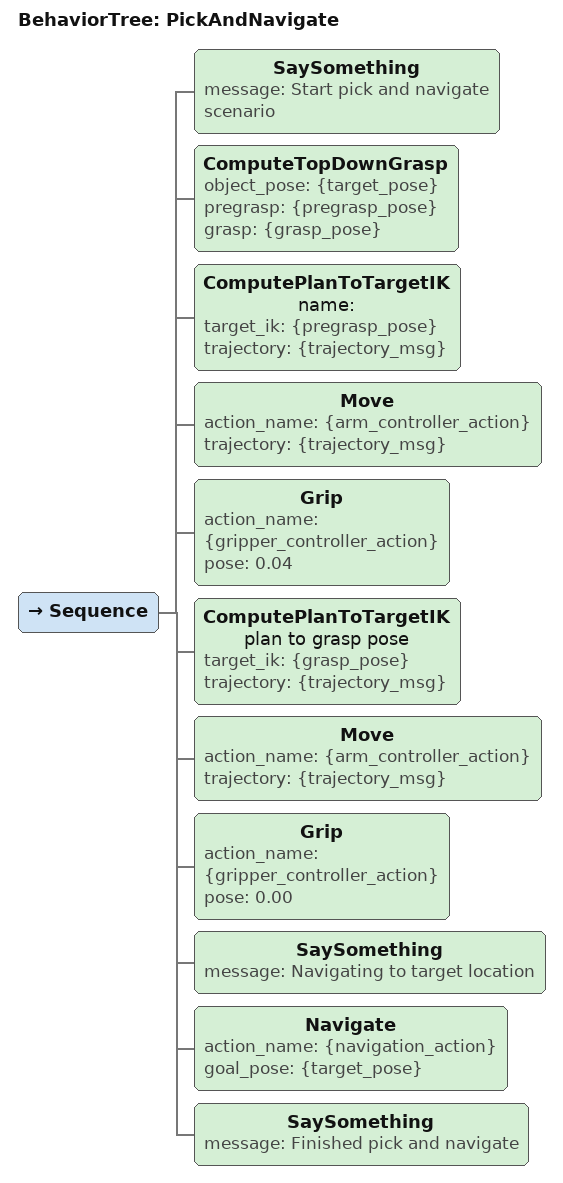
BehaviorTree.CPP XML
<root BTCPP_format="4" main_tree_to_execute="PickAndNavigate">
  <BehaviorTree ID="PickAndNavigate">
    <Sequence>
      <SaySomething message="Start pick and navigate scenario"/>

      <!-- Pick object -->
      <ComputeTopDownGrasp object_pose="{target_pose}" pregrasp="{pregrasp_pose}" grasp="{grasp_pose}"/>
      <ComputePlanToTargetIK name="" target_ik="{pregrasp_pose}" trajectory="{trajectory_msg}"/>
      <Move action_name="{arm_controller_action}" trajectory="{trajectory_msg}"/>
      <Grip action_name="{gripper_controller_action}" pose="0.04"/>
      <ComputePlanToTargetIK name="plan to grasp pose" target_ik="{grasp_pose}" trajectory="{trajectory_msg}"/>
      <Move action_name="{arm_controller_action}" trajectory="{trajectory_msg}"/>
      <Grip action_name="{gripper_controller_action}" pose="0.00"/>

      <!-- Navigate -->
      <SaySomething message="Navigating to target location"/>
      <Navigate action_name="{navigation_action}" goal_pose="{target_pose}"/>

      <SaySomething message="Finished pick and navigate"/>
    </Sequence>
  </BehaviorTree>
</root>
